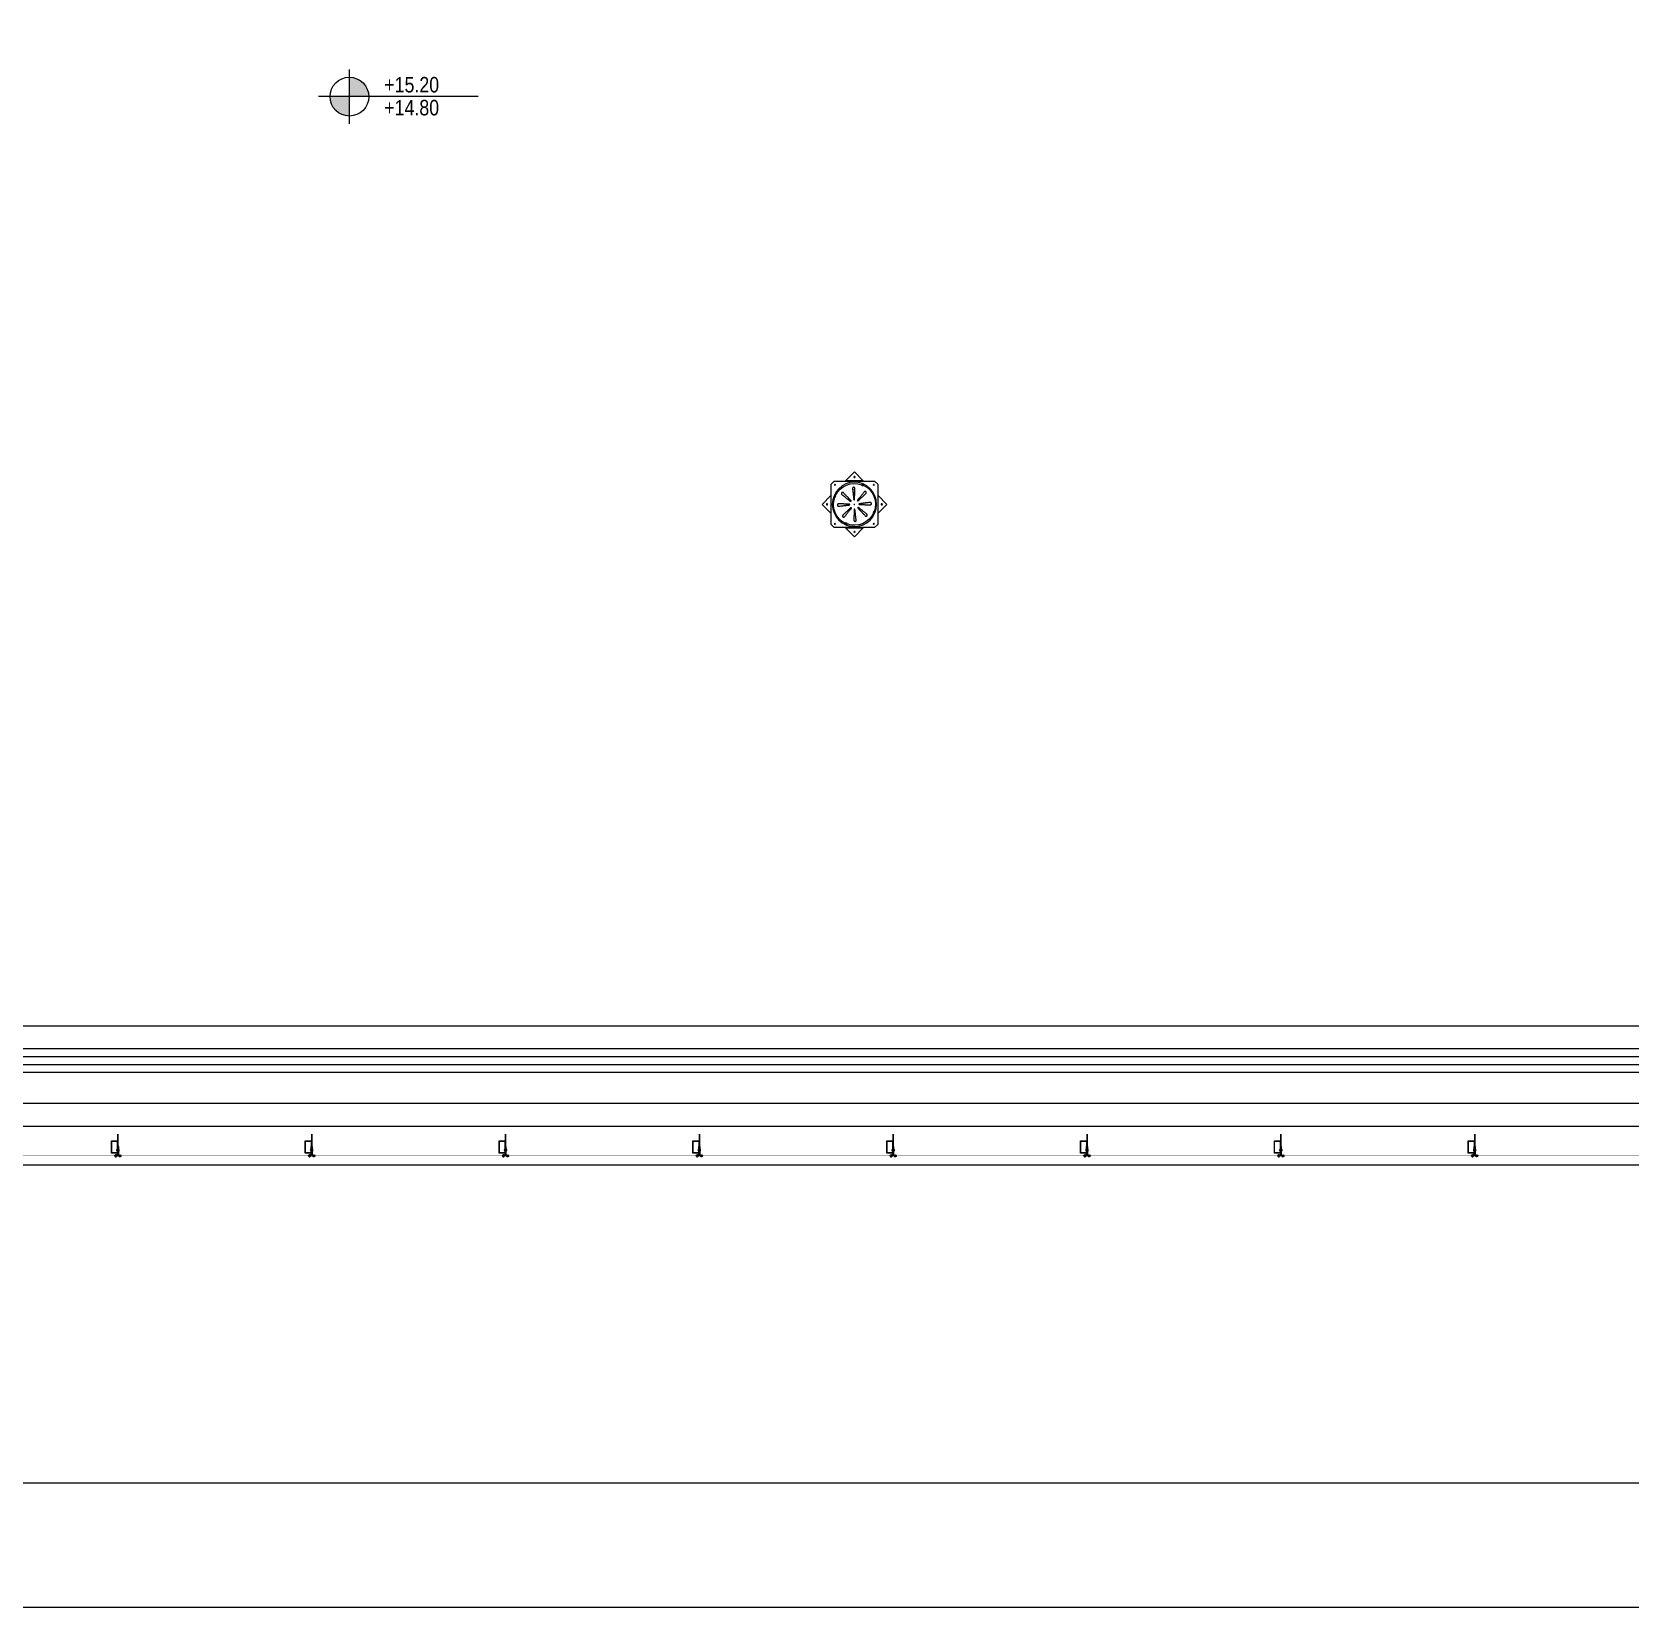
# Model space of a CAD drawing. Extents: x -1457 to 23780, y -2071 to 4205.
# Drawn here: x 20627 to 21658, y 0 to 1016 of the extents above; entities that cross this region are included whole.
import ezdxf
from ezdxf.enums import TextEntityAlignment as Align
from ezdxf.xclip import XClip

# ---------------------------------------------------------------- set-up
doc = ezdxf.new("R2010")
doc.units = 0
doc.header["$MEASUREMENT"] = 0
doc.header["$XCLIPFRAME"] = 0
doc.linetypes.add('HIDDEN', pattern=[0.375, 0.25, -0.125])
doc.layers.get('0').update_dxf_attribs({"color": 9, "lineweight": 9})
for name, color, linetype, lineweight in [('40A', 9, 'Continuous', 9), ('GEB-BEZUG', 9, 'Continuous', 25), ('M-TEFRIS2-015', 129, 'Continuous', 9)]:
    doc.layers.add(name, color=color, linetype=linetype, lineweight=lineweight)
doc.styles.add('Arial', font='arial.ttf', dxfattribs={"height": 2.5})
doc.styles.add('MuuM_TEXT-STANDART', font='ARIALN.TTF')

# ---------------------------------------------------------------- blocks, each defined once
blk = doc.blocks.new('0_elevationtarget-p')
h = blk.add_hatch(color=256)
h.paths.add_polyline_path([(2.5, 0, 0.414214), (0, 2.5), (0, 0)])
h.paths.add_polyline_path([(0, 0), (-2.5, 0, 0.414214), (0, -2.5)])
blk.add_line((0, -3.5), (0, 3.5))
blk.add_lwpolyline([(16.6, 0), (-4, 0)])
blk.add_circle((0, 0), 2.5)
at = {"style": 'Arial'}
blk.add_attdef('BITMISKOT', text='', height=2, dxfattribs=at).set_placement((4.5, 0), align=Align.BOTTOM_LEFT)
blk.add_attdef('KABAKOT', text='', height=2, dxfattribs=at).set_placement((4.5, -0.59), align=Align.TOP_LEFT)
blk = doc.blocks.new('Einfügepunkt')
at = {"layer": 'GEB-BEZUG'}
for p, q in [((-1, -1), (1, 1)), ((-1, 1), (1, -1))]:
    blk.add_line(p, q, dxfattribs=at)
blk = doc.blocks.new('p-suzgec')
at = {"ltscale": 25}
for p, q in [((-5.9, 15.2), (-0.2, 20.9)), ((-0.2, 20.9), (5.4, 15.2)), ((-13.2, 15), (-15.2, 13)), ((-15.2, 13), (-15.2, -13)), ((12.8, 15), (-13.2, 15)), ((-6.1, 15), (-5.9, 15.2)), ((-5.9, 12.3), (-6, 12.5)), ((-5.9, 15.2), (5.4, 15.2)), ((-5.8, 12), (-5.9, 12.3)), ((-5.1, 12.9), (-5, 12.7)), ((-5, 12.7), (-4.8, 12.4)), ((5.4, 15.2), (5.6, 15)), ((14.8, 13), (12.8, 15)), ((14.8, -13), (14.8, 13)), ((-21.1, 0), (-15.5, 5.7)), ((-15.5, -5.7), (-21.1, 0)), ((-15.5, 5.7), (-15.2, 5.9)), ((-15.5, -5.7), (-15.5, 5.7)), ((-10.5, 1.2), (-3.4, 0.3)), ((-3.3, 0.2), (-3.4, 0.3)), ((-0.2, 0), (-0.5, 0)), ((-0.2, 0), (-0.2, 0.2)), ((-0.2, 0), (0, 0)), ((-0.2, 0), (-0.2, -0.2)), ((0.9, 10.2), (0, 3.1)), ((0, 3), (0, 3.1)), ((12.1, 5.6), (12.3, 5.7)), ((12.6, 4.8), (12.5, 4.7)), ((14.8, 5.9), (15, 5.7)), ((15, 5.7), (15, -5.7)), ((15, 5.7), (20.6, 0)), ((20.6, 0), (15, -5.7)), ((-15.2, -5.9), (-15.5, -5.7)), ((-13.1, -4.8), (-13, -4.7)), ((-13, -4.7), (-12.6, -4.6)), ((-12.6, -5.6), (-12.8, -5.7)), ((-12.2, -5.5), (-12.6, -5.6)), ((-1.4, -10.2), (-0.5, -3.1)), ((-0.5, -3), (-0.5, -3.1)), ((2.8, -0.2), (2.9, -0.3)), ((10, -1.2), (2.9, -0.3)), ((15, -5.7), (14.8, -5.9)), ((-15.2, -13), (-13.2, -15)), ((-13.2, -15), (12.8, -15)), ((-5.9, -15.2), (-6.1, -15)), ((5.4, -15.2), (-5.9, -15.2)), ((-0.2, -20.9), (-5.9, -15.2)), ((5.4, -15.2), (-0.2, -20.9)), ((4.5, -12.7), (4.3, -12.4)), ((4.6, -12.9), (4.5, -12.7)), ((5.3, -12), (5.4, -12.3)), ((5.4, -12.3), (5.5, -12.5)), ((5.6, -15), (5.4, -15.2)), ((12.8, -15), (14.8, -13))]:
    blk.add_line(p, q, dxfattribs=at)
for centre, radius in [((-0.2, 0), 14.3), ((-12.8, 12.5), 0.3), ((-0.2, 17.7), 0.4), ((-0.2, 17.7), 0.358), ((12.2, 12.5), 0.3), ((-17.9, 0), 0.4), ((-17.9, 0), 0.358), ((17.4, 0), 0.4), ((17.4, 0), 0.358), ((-12.8, -12.5), 0.3), ((-0.2, -17.7), 0.4), ((-0.2, -17.7), 0.358), ((12.2, -12.5), 0.3)]:
    blk.add_circle(centre, radius, dxfattribs=at)
for radius, start, end in [(13.5, 114.6147, 200.3853), (13.8, 110.4176, 114.5824), (13.7, 110.4084, 114.5916), (13.3, 110.3378, 114.6622), (13.2, 110.3292, 114.6708), (13.5, 24.6147, 110.3853), (13.6, 294.6147, 20.3853), (13.2, 20.3292, 24.6708), (13.3, 20.3378, 24.6622), (13.7, 20.4084, 24.5916), (13.8, 20.4176, 24.5824), (13.7, 200.4084, 204.5916), (13.8, 200.4176, 204.5824), (13.3, 200.3378, 204.6622), (13.2, 200.3292, 204.6708), (13.5, 204.6147, 290.3853), (13.2, 290.3292, 294.6708), (13.3, 290.3378, 294.6622), (13.7, 290.4084, 294.5916), (13.8, 290.4176, 294.5824)]:
    blk.add_arc((-0.2, 0), radius, start, end, dxfattribs=at)
for points, knots in [([(-0.6, 10.2), (-0.6, 10.3), (-0.5, 10.4), (-0.5, 10.6), (-0.4, 10.7), (-0.3, 10.8), (-0.2, 10.9), (0, 11), (0.1, 11), (0.3, 11), (0.4, 11), (0.6, 10.9), (0.7, 10.8), (0.8, 10.7), (0.9, 10.6), (0.9, 10.4), (1, 10.3), (0.9, 10.2)], [2.169268, 2.169268, 2.169268, 2.169268, 2.468107, 2.468107, 2.768207, 2.768207, 3.065525, 3.065525, 3.362844, 3.362844, 3.660162, 3.660162, 3.95748, 3.95748, 4.257581, 4.257581, 4.55635, 4.55635, 4.55635, 4.55635]), ([(-10.5, -0.3), (-10.6, -0.3), (-10.7, -0.3), (-10.9, -0.2), (-11, -0.2), (-11.1, 0), (-11.2, 0.1), (-11.2, 0.3), (-11.2, 0.4), (-11.2, 0.6), (-11.2, 0.7), (-11.1, 0.9), (-11.1, 1), (-10.9, 1.1), (-10.8, 1.1), (-10.6, 1.2), (-10.5, 1.2), (-10.4, 1.2)], [2.169268, 2.169268, 2.169268, 2.169268, 2.468107, 2.468107, 2.768207, 2.768207, 3.065525, 3.065525, 3.362844, 3.362844, 3.660162, 3.660162, 3.95748, 3.95748, 4.257581, 4.257581, 4.55635, 4.55635, 4.55635, 4.55635]), ([(-7.7, 7), (-7.8, 7.1), (-7.8, 7.2), (-7.9, 7.4), (-7.9, 7.5), (-7.9, 7.7), (-7.9, 7.8), (-7.8, 8), (-7.8, 8), (-7.6, 8.2), (-7.5, 8.2), (-7.3, 8.3), (-7.2, 8.3), (-7, 8.3), (-6.9, 8.3), (-6.7, 8.2), (-6.6, 8.1), (-6.6, 8)], [2.169268, 2.169268, 2.169268, 2.169268, 2.468107, 2.468107, 2.768207, 2.768207, 3.065525, 3.065525, 3.362844, 3.362844, 3.660162, 3.660162, 3.95748, 3.95748, 4.257581, 4.257581, 4.55635, 4.55635, 4.55635, 4.55635]), ([(-3.5, 0.4), (-3.5, 0.4), (-3.5, 0.4), (-3.5, 0.4), (-3.4, 0.4), (-3.4, 0.4), (-3.4, 0.3), (-3.3, 0.3), (-3.3, 0.3), (-3.3, 0.3), (-3.3, 0.2), (-3.2, 0.2), (-3.2, 0.1), (-3.3, 0.1), (-3.3, 0), (-3.3, 0), (-3.3, -0.1), (-3.4, -0.1), (-3.4, -0.1), (-3.5, -0.1), (-3.5, -0.1), (-3.5, -0.1), (-3.5, -0.1)], [-0.0013985, -0.0013985, -0.0013985, -0.0013985, 0, 0, 0, 0.0909291, 0.0909291, 0.1818582, 0.1818582, 0.2711248, 0.2711248, 0.3603915, 0.3603915, 0.4496581, 0.4496581, 0.5389247, 0.5389247, 0.6298538, 0.6298538, 0.7207829, 0.7207829, 0.7401198, 0.7401198, 0.7401198, 0.7401198]), ([(-2.2, 2.6), (-2.2, 2.6), (-2.2, 2.6), (-2.2, 2.6), (-2.2, 2.5), (-2.2, 2.5), (-2.2, 2.4), (-2.2, 2.4), (-2.2, 2.3), (-2.2, 2.3), (-2.2, 2.3), (-2.3, 2.2), (-2.3, 2.2), (-2.3, 2.2), (-2.4, 2.2), (-2.4, 2.1), (-2.5, 2.1), (-2.5, 2.2), (-2.6, 2.2), (-2.6, 2.2), (-2.6, 2.2), (-2.6, 2.2), (-2.6, 2.2)], [-0.0013985, -0.0013985, -0.0013985, -0.0013985, 0, 0, 0, 0.0909291, 0.0909291, 0.1818582, 0.1818582, 0.2711248, 0.2711248, 0.3603915, 0.3603915, 0.4496581, 0.4496581, 0.5389247, 0.5389247, 0.6298538, 0.6298538, 0.7207829, 0.7207829, 0.7401198, 0.7401198, 0.7401198, 0.7401198]), ([(0.1, 3.2), (0.1, 3.2), (0.1, 3.2), (0.1, 3.2), (0.1, 3.2), (0.1, 3.2), (0.1, 3.1), (0.1, 3.1), (0, 3), (0, 3), (-0.1, 3), (-0.1, 3), (-0.2, 3), (-0.2, 3), (-0.2, 3), (-0.3, 3), (-0.3, 3.1), (-0.3, 3.1), (-0.4, 3.2), (-0.4, 3.2), (-0.4, 3.2), (-0.4, 3.3), (-0.4, 3.3)], [-0.0013985, -0.0013985, -0.0013985, -0.0013985, 0, 0, 0, 0.0909291, 0.0909291, 0.1818582, 0.1818582, 0.2711248, 0.2711248, 0.3603915, 0.3603915, 0.4496581, 0.4496581, 0.5389247, 0.5389247, 0.6298538, 0.6298538, 0.7207829, 0.7207829, 0.7401198, 0.7401198, 0.7401198, 0.7401198]), ([(2.3, 2), (2.3, 2), (2.3, 2), (2.3, 2), (2.3, 2), (2.2, 2), (2.2, 1.9), (2.2, 1.9), (2.1, 1.9), (2.1, 2), (2, 2), (2, 2), (1.9, 2), (1.9, 2.1), (1.9, 2.1), (1.9, 2.2), (1.9, 2.2), (1.9, 2.3), (1.9, 2.3), (1.9, 2.3), (2, 2.4), (2, 2.4), (2, 2.4)], [-0.0013985, -0.0013985, -0.0013985, -0.0013985, 0, 0, 0, 0.0909291, 0.0909291, 0.1818582, 0.1818582, 0.2711248, 0.2711248, 0.3603915, 0.3603915, 0.4496581, 0.4496581, 0.5389247, 0.5389247, 0.6298538, 0.6298538, 0.7207829, 0.7207829, 0.7401198, 0.7401198, 0.7401198, 0.7401198]), ([(3, -0.4), (3, -0.4), (3, -0.4), (3, -0.4), (2.9, -0.4), (2.9, -0.4), (2.9, -0.3), (2.8, -0.3), (2.8, -0.3), (2.8, -0.3), (2.8, -0.2), (2.7, -0.2), (2.7, -0.1), (2.8, -0.1), (2.8, 0), (2.8, 0), (2.8, 0.1), (2.9, 0.1), (2.9, 0.1), (3, 0.1), (3, 0.1), (3, 0.1), (3, 0.1)], [-0.0013985, -0.0013985, -0.0013985, -0.0013985, 0, 0, 0, 0.0909291, 0.0909291, 0.1818582, 0.1818582, 0.2711248, 0.2711248, 0.3603915, 0.3603915, 0.4496581, 0.4496581, 0.5389247, 0.5389247, 0.6298538, 0.6298538, 0.7207829, 0.7207829, 0.7401198, 0.7401198, 0.7401198, 0.7401198]), ([(6.8, 7.4), (6.8, 7.5), (6.9, 7.6), (7.1, 7.7), (7.2, 7.7), (7.4, 7.7), (7.5, 7.7), (7.7, 7.6), (7.8, 7.5), (7.9, 7.4), (8, 7.3), (8.1, 7.1), (8.1, 7), (8, 6.8), (8, 6.7), (7.9, 6.5), (7.8, 6.4), (7.8, 6.3)], [2.169268, 2.169268, 2.169268, 2.169268, 2.468107, 2.468107, 2.768207, 2.768207, 3.065525, 3.065525, 3.362844, 3.362844, 3.660162, 3.660162, 3.95748, 3.95748, 4.257581, 4.257581, 4.55635, 4.55635, 4.55635, 4.55635]), ([(10, 0.3), (10.1, 0.3), (10.2, 0.3), (10.4, 0.2), (10.5, 0.2), (10.6, 0), (10.7, -0.1), (10.7, -0.3), (10.7, -0.4), (10.7, -0.6), (10.7, -0.7), (10.6, -0.9), (10.6, -1), (10.4, -1.1), (10.3, -1.1), (10.1, -1.2), (10, -1.2), (9.9, -1.2)], [2.169268, 2.169268, 2.169268, 2.169268, 2.468107, 2.468107, 2.768207, 2.768207, 3.065525, 3.065525, 3.362844, 3.362844, 3.660162, 3.660162, 3.95748, 3.95748, 4.257581, 4.257581, 4.55635, 4.55635, 4.55635, 4.55635]), ([(-7.3, -7.4), (-7.3, -7.5), (-7.4, -7.6), (-7.6, -7.7), (-7.7, -7.7), (-7.9, -7.7), (-8, -7.7), (-8.2, -7.6), (-8.3, -7.5), (-8.4, -7.4), (-8.5, -7.3), (-8.6, -7.1), (-8.6, -7), (-8.5, -6.8), (-8.5, -6.7), (-8.4, -6.5), (-8.3, -6.4), (-8.3, -6.3)], [2.169268, 2.169268, 2.169268, 2.169268, 2.468107, 2.468107, 2.768207, 2.768207, 3.065525, 3.065525, 3.362844, 3.362844, 3.660162, 3.660162, 3.95748, 3.95748, 4.257581, 4.257581, 4.55635, 4.55635, 4.55635, 4.55635]), ([(-2.8, -2), (-2.8, -2), (-2.8, -2), (-2.8, -2), (-2.8, -2), (-2.7, -2), (-2.7, -1.9), (-2.7, -1.9), (-2.6, -1.9), (-2.6, -2), (-2.5, -2), (-2.5, -2), (-2.4, -2), (-2.4, -2.1), (-2.4, -2.1), (-2.4, -2.2), (-2.4, -2.2), (-2.4, -2.3), (-2.4, -2.3), (-2.4, -2.3), (-2.5, -2.4), (-2.5, -2.4), (-2.5, -2.4)], [-0.0013985, -0.0013985, -0.0013985, -0.0013985, 0, 0, 0, 0.0909291, 0.0909291, 0.1818582, 0.1818582, 0.2711248, 0.2711248, 0.3603915, 0.3603915, 0.4496581, 0.4496581, 0.5389247, 0.5389247, 0.6298538, 0.6298538, 0.7207829, 0.7207829, 0.7401198, 0.7401198, 0.7401198, 0.7401198]), ([(0.1, -10.2), (0.1, -10.3), (0, -10.4), (0, -10.6), (-0.1, -10.7), (-0.2, -10.8), (-0.3, -10.9), (-0.5, -11), (-0.6, -11), (-0.8, -11), (-0.9, -11), (-1.1, -10.9), (-1.2, -10.8), (-1.3, -10.7), (-1.4, -10.6), (-1.4, -10.4), (-1.5, -10.3), (-1.4, -10.2)], [2.169268, 2.169268, 2.169268, 2.169268, 2.468107, 2.468107, 2.768207, 2.768207, 3.065525, 3.065525, 3.362844, 3.362844, 3.660162, 3.660162, 3.95748, 3.95748, 4.257581, 4.257581, 4.55635, 4.55635, 4.55635, 4.55635]), ([(-0.6, -3.2), (-0.6, -3.2), (-0.6, -3.2), (-0.6, -3.2), (-0.6, -3.2), (-0.6, -3.2), (-0.6, -3.1), (-0.6, -3.1), (-0.5, -3), (-0.5, -3), (-0.4, -3), (-0.4, -3), (-0.4, -3), (-0.3, -3), (-0.3, -3), (-0.2, -3), (-0.2, -3.1), (-0.2, -3.1), (-0.2, -3.2), (-0.1, -3.2), (-0.1, -3.2), (-0.1, -3.3), (-0.1, -3.3)], [-0.0013985, -0.0013985, -0.0013985, -0.0013985, 0, 0, 0, 0.0909291, 0.0909291, 0.1818582, 0.1818582, 0.2711248, 0.2711248, 0.3603915, 0.3603915, 0.4496581, 0.4496581, 0.5389247, 0.5389247, 0.6298538, 0.6298538, 0.7207829, 0.7207829, 0.7401198, 0.7401198, 0.7401198, 0.7401198]), ([(1.7, -2.6), (1.7, -2.6), (1.7, -2.6), (1.7, -2.6), (1.7, -2.5), (1.7, -2.5), (1.7, -2.4), (1.7, -2.4), (1.7, -2.3), (1.7, -2.3), (1.7, -2.3), (1.8, -2.2), (1.8, -2.2), (1.8, -2.2), (1.9, -2.2), (1.9, -2.1), (2, -2.1), (2, -2.2), (2.1, -2.2), (2.1, -2.2), (2.1, -2.2), (2.1, -2.2), (2.1, -2.2)], [-0.0013985, -0.0013985, -0.0013985, -0.0013985, 0, 0, 0, 0.0909291, 0.0909291, 0.1818582, 0.1818582, 0.2711248, 0.2711248, 0.3603915, 0.3603915, 0.4496581, 0.4496581, 0.5389247, 0.5389247, 0.6298538, 0.6298538, 0.7207829, 0.7207829, 0.7401198, 0.7401198, 0.7401198, 0.7401198]), ([(7.2, -7), (7.3, -7.1), (7.3, -7.2), (7.4, -7.4), (7.4, -7.5), (7.4, -7.7), (7.4, -7.8), (7.3, -8), (7.3, -8), (7.1, -8.2), (7, -8.2), (6.8, -8.3), (6.7, -8.3), (6.5, -8.3), (6.4, -8.3), (6.2, -8.2), (6.1, -8.1), (6.1, -8)], [2.169268, 2.169268, 2.169268, 2.169268, 2.468107, 2.468107, 2.768207, 2.768207, 3.065525, 3.065525, 3.362844, 3.362844, 3.660162, 3.660162, 3.95748, 3.95748, 4.257581, 4.257581, 4.55635, 4.55635, 4.55635, 4.55635])]:
    blk.add_open_spline(points, degree=3, knots=knots, dxfattribs=at)
for points, weights in [([(-10.4, 1.2), (-5.1, 0.6), (-3.5, 0.4)], [1.04357122072, 1.19470433147, 1]), ([(-2.6, 2.2), (-3.9, 3.4), (-7.7, 7)], [1, 1.19289012244, 1.04336959178]), ([(-6.6, 8), (-3.3, 3.9), (-2.2, 2.6)], [1.04357122128, 1.19470433435, 1]), ([(-0.4, 3.3), (-0.4, 4.9), (-0.6, 10.2)], [1, 1.1928901223, 1.04336959175]), ([(0.9, 10.2), (0.3, 4.9), (0.1, 3.2)], [1.04357122043, 1.19470432993, 1]), ([(2, 2.4), (3.1, 3.6), (6.8, 7.4)], [1, 1.19289012017, 1.04336959134]), ([(7.8, 6.3), (3.6, 3), (2.3, 2)], [1.04357122006, 1.19470432802, 1]), ([(11.7, 5.5), (11.9, 5.6), (12.1, 5.6)], [1.02554744525, 1.0127799804, 1]), ([(12.5, 4.7), (12.3, 4.7), (12.1, 4.6)], [1, 1.0127799804, 1.02554744526]), ([(-3.5, -0.1), (-5.2, -0.2), (-10.5, -0.3)], [1, 1.19289012449, 1.04336959218]), ([(-8.3, -6.3), (-4.1, -3), (-2.8, -2)], [1.04357122094, 1.1947043326, 1]), ([(-2.5, -2.4), (-3.6, -3.6), (-7.3, -7.4)], [1, 1.19289012327, 1.04336959194]), ([(-1.4, -10.2), (-0.8, -4.9), (-0.6, -3.2)], [1.04357122103, 1.19470433305, 1]), ([(-0.1, -3.3), (-0.1, -4.9), (0.1, -10.2)], [1, 1.19289011339, 1.04336959002]), ([(6.1, -8), (2.8, -3.9), (1.7, -2.6)], [1.04357121982, 1.19470432681, 1]), ([(2.1, -2.2), (3.4, -3.4), (7.2, -7)], [1, 1.19289011781, 1.04336959088])]:
    blk.add_rational_spline(points, weights, degree=2, dxfattribs=at)
for points, weights, knots in [([(3, 0.1), (3.5, 0.1), (6, 0.2), (10, 0.3)], [4.14064799907, 3.56700040162, 2.15953650571, 1.32480586323], [27.48414514, 27.48414514, 27.48414514, 27.50397367, 27.53272487, 27.53272487, 27.53272487]), ([(9.9, -1.2), (7.9, -1), (4.7, -0.6), (3.3, -0.4), (3, -0.4)], [1.32476723726, 1.64485472039, 2.71311941379, 3.81141839734, 4.16242382948], [0.00590224, 0.00590224, 0.00590224, 0.01753913, 0.04477222, 0.05758123, 0.05758123, 0.05758123])]:
    blk.add_rational_spline(points, weights, degree=2, knots=knots, dxfattribs=at)
at = {"ltscale": 25, "xscale": 0.1, "yscale": 0.1, "zscale": 0.1}
blk.add_blockref('Einfügepunkt', (-0.2, 0), dxfattribs=at)
blk = doc.blocks.new('p-profil_80x40x2')
for points in [[(-8, 4), (0, 4), (0, 0), (-8, 0)], [(-7.8, 3.8), (-0.2, 3.8), (-0.2, 0.2), (-7.8, 0.2)]]:
    blk.add_lwpolyline(points, close=True)
blk = doc.blocks.new('p- alum kaplama profil')
at = {"lineweight": 13}
blk.add_lwpolyline([(7.1, 12.6), (7.1, 26.5)], dxfattribs=at)
at = {"lineweight": 18}
blk.add_lwpolyline([(4.1, 6.2), (-1.4, 6.2), (-1.4, 6.5), (4.1, 6.5, 0.414214), (4.3, 6.7), (4.3, 14.7, -0.414214), (4.8, 15.2), (10.3, 15.2), (10.3, 14.9), (4.8, 14.9, 0.414214), (4.6, 14.7), (4.6, 6.7, -0.414214)], format="xyb", close=True, dxfattribs=at)
at = {"lineweight": 5}
blk.add_lwpolyline([(9.4, 15.2), (4.8, 15.2), (4.8, 17.2), (9.4, 17.2)], close=True, dxfattribs=at)
for points in [[(4.8, 15.2), (9.4, 17.2)], [(9.4, 15.2), (4.8, 17.2)]]:
    blk.add_lwpolyline(points, dxfattribs=at)
blk.add_lwpolyline([(-2.1, 5.6), (-2.1, -2.3), (-2.1, -15.7), (-1.7, -15.7), (-1.7, -2.3), (-1.7, 5.6), (-1.7, 5.6), (-1.7, 5.6), (-1.7, 5.6), (-1.7, 5.6), (-1.7, 5.6), (-1.7, 5.6), (-1.7, 5.6), (-1.7, 5.6), (-1.6, 5.6), (-1.6, 5.6), (-1.6, 5.6), (-1.6, 5.6), (-1.6, 5.6), (-1.6, 5.6), (-1.6, 5.6), (-1.6, 5.6), (-1.6, 5.6), (-1.6, 5.6), (-1.6, 5.6), (-1.6, 5.6), (-1.6, 5.6), (-1.6, 5.6), (-1.6, 5.6), (-1.6, 5.6), (-1.6, 5.7), (-1.6, 5.7), (-1.6, 5.7), (-1.6, 5.7), (-1.6, 5.7), (-1.6, 5.7), (-1.6, 5.7), (-1.6, 5.7), (3.9, 5.7), (3.9, 6.1), (-1.6, 6.1), (-1.6, 6.1), (-1.6, 6.1), (-1.6, 6.1), (-1.7, 6), (-1.7, 6), (-1.7, 6), (-1.7, 6), (-1.8, 6), (-1.8, 6), (-1.8, 6), (-1.8, 6), (-1.8, 6), (-1.9, 6), (-1.9, 5.9), (-1.9, 5.9), (-1.9, 5.9), (-1.9, 5.9), (-1.9, 5.9), (-2, 5.9), (-2, 5.8), (-2, 5.8), (-2, 5.8), (-2, 5.8), (-2, 5.7), (-2, 5.7), (-2, 5.7), (-2, 5.7), (-2, 5.7), (-2.1, 5.6), (-2.1, 5.6), (-2.1, 5.6)], close=True)
blk.add_lwpolyline([(-1.7, -2.3), (-2.1, -2.3)])
for points in [[(-2.4, -10.8), (-2.4, -16.4), (-2.4, -16.4, -0.414214), (-2.5, -16.5), (-2.5, -16.5), (-4.1, -16.5), (-4.1, -16.8), (-2.5, -16.8), (-2.5, -16.8, 0.414214), (-2.1, -16.4), (-2.1, -10.8)], [(-1.4, -10.8), (-1.7, -10.8), (-1.7, -16.4, 0.414214), (-1.2, -16.8), (-1.2, -16.8), (0.3, -16.8), (0.3, -16.5), (-1.2, -16.5), (-1.2, -16.5, -0.414214), (-1.4, -16.4), (-1.4, -16.4)]]:
    blk.add_lwpolyline(points, format="xyb", close=True)
for points in [[(0.7, 5.7, -10), (1.9, 5.7, -10)], [(0.7, 5.7, -10), (0.7, 5.6, -10), (0.7, 5.6, -10), (0.7, 5.6, -10), (0.7, 5.6, -10), (0.7, 5.6, -10), (0.7, 5.5, -10), (0.7, 5.5, -10), (0.7, 5.5, -10), (0.7, 5.5, -10), (0.7, 5.5, -10), (0.7, 5.4, -10), (0.7, 5.4, -10), (0.7, 5.4, -10), (0.7, 5.4, -10), (0.8, 5.4, -10), (0.8, 5.4, -10), (0.8, 5.3, -10), (0.8, 5.3, -10), (0.8, 5.3, -10), (0.8, 5.3, -10), (0.8, 5.3, -10), (0.9, 5.3, -10), (0.9, 5.3, -10), (0.9, 5.3, -10), (0.9, 5.2, -10), (0.9, 5.2, -10), (0.9, 5.2, -10), (1, 5.2, -10), (1, 5.2, -10), (1, 5.2, -10), (1, 5.2, -10), (1, 5.2, -10)], [(1.6, 7.1, -10), (1, 7.1, -10)], [(1.6, 6.9, -10), (1, 7, -10)], [(1.3, 5.9, -10), (1, 5.9, -10)], [(1, 5.7, -10), (1, 5.7, -10), (1, 5.7, -10), (1, 5.7, -10), (1, 5.7, -10), (1, 5.7, -10), (1, 5.7, -10), (1, 5.7, -10), (1, 5.7, -10), (1, 5.7, -10), (1, 5.7, -10), (1, 5.7, -10), (1, 5.7, -10), (1, 5.7, -10), (1, 5.7, -10), (1, 5.7, -10), (1, 5.7, -10), (1, 5.7, -10), (1, 5.7, -10), (1, 5.7, -10), (1, 5.7, -10), (1, 5.7, -10), (1, 5.7, -10), (1, 5.7, -10), (1, 5.7, -10), (1, 5.7, -10), (1, 5.7, -10), (1, 5.7, -10), (1, 5.7, -10), (1, 5.7, -10), (1, 5.7, -10), (1, 5.7, -10), (1, 5.7, -10)], [(1, 5.2, -10), (1, 5.2, -10), (1, 5.2, -10), (1, 5.2, -10), (1.1, 5.2, -10), (1.1, 5.2, -10), (1.1, 5.2, -10), (1.1, 5.2, -10), (1.1, 5.2, -10), (1.1, 5.2, -10), (1.1, 5.2, -10), (1.1, 5.2, -10), (1.1, 5.2, -10), (1.1, 5.2, -10), (1.1, 5.2, -10), (1.1, 5.2, -10), (1.1, 5.2, -10), (1.1, 5.2, -10), (1.1, 5.2, -10), (1.1, 5.2, -10), (1.1, 5.2, -10), (1.1, 5.2, -10), (1.2, 5.2, -10), (1.2, 5.2, -10), (1.2, 5.2, -10), (1.2, 5.2, -10), (1.2, 5.2, -10), (1.2, 5.2, -10), (1.2, 5.2, -10), (1.2, 5.2, -10), (1.2, 5.2, -10), (1.2, 5.2, -10), (1.2, 5.2, -10)], [(1, 6.9, -10), (1.3, 7.6, -10)], [(1, 5.8, -10), (1, 6, -10)], [(1, 5.7, -10), (1, 5.8, -10)], [(1.2, 5.2, -10), (1.2, 5.2, -10)], [(1.4, 5.2, -10), (1.2, 5.2, -10)], [(1.3, 4.9, -10), (1.3, 7.8, -10)], [(1.5, 6.8, -10), (1.3, 7.6, -10)], [(1.3, 6.2, -10), (1.3, 6.3, -10)], [(1.4, 5.2, -10), (1.4, 5.2, -10)], [(1.4, 5.2, -10), (1.4, 5.2, -10), (1.4, 5.2, -10), (1.4, 5.2, -10), (1.4, 5.2, -10), (1.4, 5.2, -10), (1.4, 5.2, -10), (1.4, 5.2, -10), (1.4, 5.2, -10), (1.4, 5.2, -10), (1.4, 5.2, -10), (1.4, 5.2, -10), (1.4, 5.2, -10), (1.4, 5.2, -10), (1.5, 5.2, -10), (1.5, 5.2, -10), (1.5, 5.2, -10), (1.5, 5.2, -10), (1.5, 5.2, -10), (1.5, 5.2, -10), (1.5, 5.2, -10), (1.5, 5.2, -10), (1.5, 5.2, -10), (1.5, 5.2, -10), (1.5, 5.2, -10), (1.5, 5.2, -10), (1.5, 5.2, -10), (1.5, 5.2, -10), (1.5, 5.2, -10), (1.5, 5.2, -10), (1.5, 5.2, -10), (1.5, 5.2, -10), (1.5, 5.2, -10)], [(1.5, 5.7, -10), (1.5, 5.9, -10)], [(1.5, 5.2, -10), (1.6, 5.2, -10), (1.6, 5.2, -10), (1.6, 5.2, -10), (1.6, 5.2, -10), (1.6, 5.2, -10), (1.7, 5.2, -10), (1.7, 5.2, -10), (1.7, 5.3, -10), (1.7, 5.3, -10), (1.7, 5.3, -10), (1.7, 5.3, -10), (1.8, 5.3, -10), (1.8, 5.3, -10), (1.8, 5.3, -10), (1.8, 5.3, -10), (1.8, 5.4, -10), (1.8, 5.4, -10), (1.8, 5.4, -10), (1.8, 5.4, -10), (1.9, 5.4, -10), (1.9, 5.4, -10), (1.9, 5.5, -10), (1.9, 5.5, -10), (1.9, 5.5, -10), (1.9, 5.5, -10), (1.9, 5.5, -10), (1.9, 5.6, -10), (1.9, 5.6, -10), (1.9, 5.6, -10), (1.9, 5.6, -10), (1.9, 5.6, -10), (1.9, 5.7, -10)], [(1.5, 5.7, -10), (1.5, 5.7, -10), (1.5, 5.7, -10), (1.5, 5.7, -10), (1.5, 5.7, -10), (1.5, 5.7, -10), (1.5, 5.7, -10), (1.5, 5.7, -10), (1.5, 5.7, -10), (1.5, 5.7, -10), (1.5, 5.7, -10), (1.5, 5.7, -10), (1.5, 5.7, -10), (1.5, 5.7, -10), (1.6, 5.7, -10), (1.6, 5.7, -10), (1.6, 5.7, -10), (1.6, 5.7, -10), (1.6, 5.7, -10), (1.6, 5.7, -10), (1.6, 5.7, -10), (1.6, 5.7, -10), (1.6, 5.7, -10), (1.6, 5.7, -10), (1.6, 5.7, -10), (1.6, 5.7, -10), (1.6, 5.7, -10), (1.6, 5.7, -10), (1.6, 5.7, -10), (1.6, 5.7, -10), (1.6, 5.7, -10), (1.6, 5.7, -10), (1.6, 5.7, -10)], [(-3.8, -17, 0), (-3.8, -17.1, 0), (-3.8, -17.1, 0), (-3.8, -17.1, 0), (-3.7, -17.1, 0), (-3.7, -17.2, 0), (-3.7, -17.2, 0), (-3.6, -17.2, 0), (-3.6, -17.2, 0), (-3.6, -17.2, 0), (-3.5, -17.3, 0), (-3.5, -17.3, 0), (-3.4, -17.3, 0), (-3.4, -17.3, 0), (-3.4, -17.3, 0), (-3.3, -17.3, 0), (-3.3, -17.3, 0), (-3.2, -17.3, 0), (-3.2, -17.3, 0), (-3.2, -17.3, 0), (-3.1, -17.3, 0), (-3.1, -17.3, 0), (-3.1, -17.3, 0), (-3, -17.2, 0), (-3, -17.2, 0), (-2.9, -17.2, 0), (-2.9, -17.2, 0), (-2.9, -17.2, 0), (-2.8, -17.1, 0), (-2.8, -17.1, 0), (-2.8, -17.1, 0), (-2.8, -17.1, 0), (-2.7, -17, 0)], [(-3.3, -17, 0), (-3.8, -17, 0)], [(-2.8, -16.5, 0), (-2.9, -16.5, 0), (-2.9, -16.5, 0), (-2.9, -16.4, 0), (-2.9, -16.4, 0), (-2.9, -16.4, 0), (-3, -16.4, 0), (-3, -16.3, 0), (-3, -16.3, 0), (-3, -16.3, 0), (-3.1, -16.3, 0), (-3.1, -16.3, 0), (-3.1, -16.2, 0), (-3.2, -16.2, 0), (-3.2, -16.2, 0), (-3.2, -16.2, 0), (-3.3, -16.2, 0), (-3.3, -16.2, 0), (-3.4, -16.2, 0), (-3.4, -16.2, 0), (-3.4, -16.2, 0), (-3.5, -16.3, 0), (-3.5, -16.3, 0), (-3.5, -16.3, 0), (-3.6, -16.3, 0), (-3.6, -16.3, 0), (-3.6, -16.4, 0), (-3.6, -16.4, 0), (-3.7, -16.4, 0), (-3.7, -16.4, 0), (-3.7, -16.5, 0), (-3.7, -16.5, 0), (-3.7, -16.5, 0)], [(-3.3, -16.5, 0), (-3.7, -16.5, 0)], [(-3.3, -16.5, 0), (-3.5, -16.5, 0)], [(-3.5, -16.5, 0), (-3.3, -16.5, 0)], [(-3.5, -17, 0), (-3.5, -16.5, 0)], [(-3.3, -17.5, 0), (-3.3, -16, 0)], [(-3.3, -16.5, 0), (-2.8, -16.5, 0)], [(-3.3, -16.5, 0), (-3, -16.5, 0)], [(-3, -16.5, 0), (-3.3, -16.5, 0)], [(-3.3, -17, 0), (-2.7, -17, 0)], [(-3, -17, 0), (-3, -16.5, 0)], [(-2.9, -13, 0), (-0.9, -13, 0)], [(-2.4, -12.5, 0), (-2.4, -12.5, 0), (-2.4, -12.6, 0), (-2.5, -12.6, 0), (-2.5, -12.6, 0), (-2.5, -12.6, 0), (-2.6, -12.7, 0), (-2.6, -12.7, 0), (-2.6, -12.7, 0), (-2.6, -12.8, 0), (-2.7, -12.8, 0), (-2.7, -12.8, 0), (-2.7, -12.9, 0), (-2.7, -12.9, 0), (-2.7, -13, 0), (-2.7, -13, 0), (-2.7, -13, 0), (-2.7, -13.1, 0), (-2.7, -13.1, 0), (-2.7, -13.2, 0), (-2.7, -13.2, 0), (-2.7, -13.2, 0), (-2.7, -13.3, 0), (-2.6, -13.3, 0), (-2.6, -13.4, 0), (-2.6, -13.4, 0), (-2.6, -13.4, 0), (-2.5, -13.5, 0), (-2.5, -13.5, 0), (-2.5, -13.5, 0), (-2.4, -13.5, 0), (-2.4, -13.5, 0), (-2.4, -13.6, 0)], [(-2.4, -13, 0), (-2.4, -12.5, 0)], [(-2.4, -13, 0), (-2.4, -12.7, 0)], [(-2.4, -12.7, 0), (-2.4, -13, 0)], [(-1.4, -12.7, 0), (-2.4, -12.7, 0)], [(-2.4, -13, 0), (-2.4, -13.4, 0)], [(-2.4, -13, 0), (-2.4, -13.6, 0)], [(-2.4, -13.4, 0), (-2.4, -13, 0)], [(-1.4, -13.4, 0), (-2.4, -13.4, 0)], [(-1.4, -13, 0), (-1.4, -12.4, 0)], [(-1.4, -13.7, 0), (-1.3, -13.7, 0), (-1.3, -13.6, 0), (-1.3, -13.6, 0), (-1.2, -13.6, 0), (-1.2, -13.5, 0), (-1.2, -13.5, 0), (-1.2, -13.5, 0), (-1.1, -13.4, 0), (-1.1, -13.4, 0), (-1.1, -13.3, 0), (-1.1, -13.3, 0), (-1.1, -13.2, 0), (-1.1, -13.2, 0), (-1.1, -13.1, 0), (-1.1, -13.1, 0), (-1.1, -13, 0), (-1.1, -13, 0), (-1.1, -12.9, 0), (-1.1, -12.9, 0), (-1.1, -12.9, 0), (-1.1, -12.8, 0), (-1.1, -12.8, 0), (-1.1, -12.7, 0), (-1.1, -12.7, 0), (-1.2, -12.6, 0), (-1.2, -12.6, 0), (-1.2, -12.5, 0), (-1.2, -12.5, 0), (-1.3, -12.5, 0), (-1.3, -12.4, 0), (-1.3, -12.4, 0), (-1.4, -12.4, 0)], [(-1.4, -13, 0), (-1.4, -13.7, 0)], [(-0.6, -17, 0), (-1.1, -17, 0)], [(0, -17, 0), (0, -17.1, 0), (-0.1, -17.1, 0), (-0.1, -17.1, 0), (-0.1, -17.1, 0), (-0.2, -17.2, 0), (-0.2, -17.2, 0), (-0.2, -17.2, 0), (-0.3, -17.2, 0), (-0.3, -17.2, 0), (-0.3, -17.3, 0), (-0.4, -17.3, 0), (-0.4, -17.3, 0), (-0.4, -17.3, 0), (-0.5, -17.3, 0), (-0.5, -17.3, 0), (-0.6, -17.3, 0), (-0.6, -17.3, 0), (-0.6, -17.3, 0), (-0.7, -17.3, 0), (-0.7, -17.3, 0), (-0.7, -17.3, 0), (-0.8, -17.3, 0), (-0.8, -17.2, 0), (-0.9, -17.2, 0), (-0.9, -17.2, 0), (-0.9, -17.2, 0), (-1, -17.2, 0), (-1, -17.1, 0), (-1, -17.1, 0), (-1.1, -17.1, 0), (-1.1, -17.1, 0), (-1.1, -17, 0)], [(-1, -16.5, 0), (-1, -16.5, 0), (-1, -16.5, 0), (-1, -16.4, 0), (-0.9, -16.4, 0), (-0.9, -16.4, 0), (-0.9, -16.4, 0), (-0.9, -16.3, 0), (-0.8, -16.3, 0), (-0.8, -16.3, 0), (-0.8, -16.3, 0), (-0.7, -16.3, 0), (-0.7, -16.2, 0), (-0.7, -16.2, 0), (-0.6, -16.2, 0), (-0.6, -16.2, 0), (-0.6, -16.2, 0), (-0.5, -16.2, 0), (-0.5, -16.2, 0), (-0.4, -16.2, 0), (-0.4, -16.2, 0), (-0.4, -16.3, 0), (-0.3, -16.3, 0), (-0.3, -16.3, 0), (-0.3, -16.3, 0), (-0.3, -16.3, 0), (-0.2, -16.4, 0), (-0.2, -16.4, 0), (-0.2, -16.4, 0), (-0.2, -16.4, 0), (-0.1, -16.5, 0), (-0.1, -16.5, 0), (-0.1, -16.5, 0)], [(-0.6, -16.5, 0), (-1, -16.5, 0)], [(-0.6, -16.5, 0), (-0.8, -16.5, 0)], [(-0.8, -16.5, 0), (-0.6, -16.5, 0)], [(-0.8, -17, 0), (-0.8, -16.5, 0)], [(-0.6, -17.5, 0), (-0.6, -16, 0)], [(-0.6, -16.5, 0), (-0.3, -16.5, 0)], [(-0.6, -16.5, 0), (-0.1, -16.5, 0)], [(-0.3, -16.5, 0), (-0.6, -16.5, 0)], [(-0.6, -17, 0), (0, -17, 0)], [(-0.3, -17, 0), (-0.3, -16.5, 0)]]:
    blk.add_polyline3d(points)

msp = doc.modelspace()

# ---------------------------------------------------------------- linework, layer by layer
at = {"layer": '40A'}
for points in [[(23780, 4205), (17835, 4205), (17835, 0), (23780, 0)], [(23240.1, 80), (17915, 80), (17915, 4125), (23240.1, 4125)]]:
    msp.add_lwpolyline(points, close=True, dxfattribs=at)
at = {"layer": 'M-TEFRIS2-015', "linetype": 'HIDDEN', "lineweight": 0}
msp.add_line((21857.6, 355), (20482.5, 355), dxfattribs=at)
for points in [[(22657.5, 285), (18957.5, 285), (18957.5, 2865), (22657.5, 2865)], [(21810.5, 360), (20502.5, 360), (20502.5, 375), (21810.5, 375)]]:
    msp.add_lwpolyline(points, close=True, dxfattribs=at)
for points in [[(20497.5, 350), (21817.5, 350), (21817.5, 310), (20497.5, 310)], [(20497.5, 345), (21817.5, 345)], [(20497.5, 325), (21817.5, 325)]]:
    msp.add_lwpolyline(points, dxfattribs=at)
at = {"layer": 'M-TEFRIS2-015', "linetype": 'HIDDEN', "lineweight": 0, "const_width": 0.2}
msp.add_lwpolyline([(21824.7, 291), (20555.3, 291)], dxfattribs=at)

# ---------------------------------------------------------------- block references
at = {"layer": 'M-TEFRIS2-015', "linetype": 'HIDDEN', "lineweight": 0}
ref = msp.add_blockref('0_elevationtarget-p', (20831.8, 974.3), dxfattribs=dict(at, xscale=5, yscale=5, zscale=0.5))
ref.add_attrib('BITMISKOT', '+15.20', dxfattribs={"layer": '0', "height": 10, "style": 'MuuM_TEXT-STANDART'}).set_placement((20854.3, 974), align=Align.BOTTOM_LEFT)
ref.add_attrib('KABAKOT', '+14.80', dxfattribs={"layer": '0', "height": 10, "style": 'MuuM_TEXT-STANDART'}).set_placement((20854.3, 959.2), align=Align.BOTTOM_LEFT)
at = {"layer": 'M-TEFRIS2-015', "linetype": 'HIDDEN', "lineweight": 0, "xscale": -1, "rotation": 180}
msp.add_blockref('p-suzgec', (21157.7, 711.3), dxfattribs=at)
at = {"layer": 'M-TEFRIS2-015', "linetype": 'HIDDEN', "lineweight": 0, "rotation": 90}
for p in [(20682.3, 300.8), (20807.3, 300.8), (20932.3, 300.8), (21057.3, 300.8), (21182.3, 300.8), (21307.3, 300.8), (21432.3, 300.8), (21557.3, 300.8)]:
    msp.add_blockref('p-profil_80x40x2', p, dxfattribs=at)
at = {"layer": 'M-TEFRIS2-015', "linetype": 'HIDDEN', "lineweight": 0}
ref = msp.add_blockref('p- alum kaplama profil', (20684.4, 307.8), dxfattribs=at)
XClip(ref).set_block_clipping_path([(-331.858740805, -139.9288710481), (120.1790967094, -2.8410335688)])
ref = msp.add_blockref('p- alum kaplama profil', (20809.4, 307.8), dxfattribs=at)
XClip(ref).set_block_clipping_path([(-331.858740805, -139.9288710481), (120.1790967094, -2.8410335688)])
ref = msp.add_blockref('p- alum kaplama profil', (20934.4, 307.8), dxfattribs=at)
XClip(ref).set_block_clipping_path([(-331.858740805, -139.9288710481), (120.1790967094, -2.8410335688)])
ref = msp.add_blockref('p- alum kaplama profil', (21059.4, 307.8), dxfattribs=at)
XClip(ref).set_block_clipping_path([(-331.858740805, -139.9288710481), (120.1790967094, -2.8410335688)])
ref = msp.add_blockref('p- alum kaplama profil', (21184.4, 307.8), dxfattribs=at)
XClip(ref).set_block_clipping_path([(-331.858740805, -139.9288710481), (120.1790967094, -2.8410335688)])
ref = msp.add_blockref('p- alum kaplama profil', (21309.4, 307.8), dxfattribs=at)
XClip(ref).set_block_clipping_path([(-331.858740805, -139.9288710481), (120.1790967094, -2.8410335688)])
ref = msp.add_blockref('p- alum kaplama profil', (21434.4, 307.8), dxfattribs=at)
XClip(ref).set_block_clipping_path([(-331.858740805, -139.9288710481), (120.1790967094, -2.8410335688)])
ref = msp.add_blockref('p- alum kaplama profil', (21559.4, 307.8), dxfattribs=at)
XClip(ref).set_block_clipping_path([(-331.858740805, -139.9288710481), (120.1790967094, -2.8410335688)])

doc.saveas('drawing.dxf')
